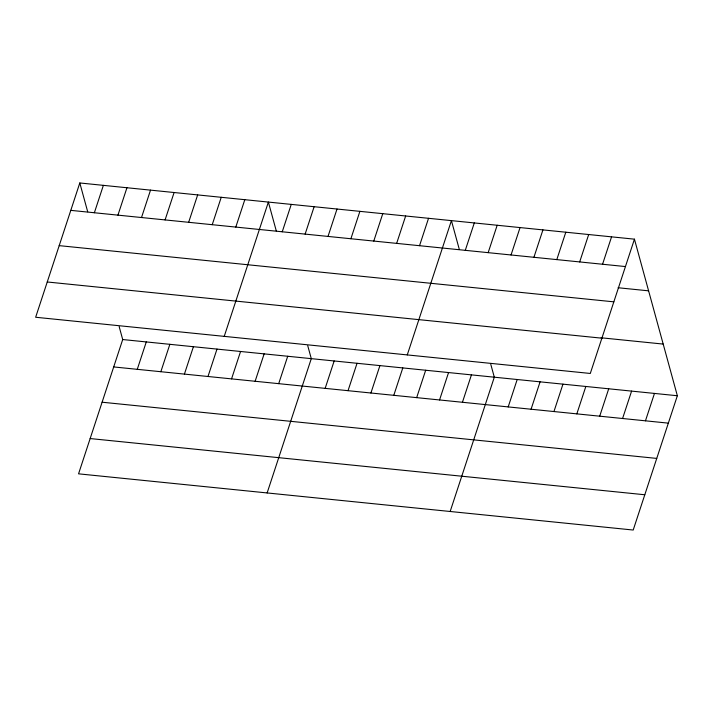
<?xml version="1.0" encoding="UTF-8"?>
<svg xmlns="http://www.w3.org/2000/svg" width="713" height="713" viewBox="0 0 713 713"><rect width="100%" height="100%" fill="white"/><g stroke="black" fill="none" stroke-linecap="round" stroke-linejoin="round"><path stroke-width="1.07" d="M79.803 182.965L35.65 317.258L590.293 373.46L634.445 239.167L79.803 182.965L87.699 211.779M94.366 212.75L103.376 185.353M117.939 215.139L126.95 187.742M141.513 217.527L150.523 190.13M119.169 326.625L122.707 339.54L78.555 473.833L633.197 530.035L677.35 395.742L634.445 239.167M165.086 219.916L174.097 192.519M137.27 369.325L146.281 341.928M188.66 222.304L197.661 194.907M160.844 371.714L169.854 344.317M212.233 224.693L221.235 197.296M184.417 374.102L193.419 346.705M235.798 227.082L244.809 199.685M207.991 376.491L216.993 349.094M224.23 336.367L268.382 202.073L276.279 230.887M231.556 378.879L240.566 351.482M282.25 231.787L291.26 204.39M255.129 381.268L264.14 353.871M305.128 234.105L314.139 206.708M278.703 383.656L287.713 356.259M328.016 236.422L337.017 209.025M267.134 492.941L311.287 358.648L307.749 345.734M350.894 238.739L359.896 211.342M325.155 388.371L334.165 360.965M373.772 241.065L382.774 213.659M348.033 390.688L357.044 363.291M396.651 243.383L405.652 215.986M370.912 393.006L379.922 365.609M419.529 245.7L428.54 218.303M393.79 395.323L402.8 367.926M407.266 354.914L451.418 220.62L459.315 249.434M416.668 397.64L425.679 370.243M465.286 250.334L474.297 222.937M439.556 399.957L448.557 372.56M488.164 252.652L497.175 225.255M462.434 402.275L471.436 374.878M511.043 254.969L520.053 227.572M450.161 511.488L494.314 377.195L490.776 364.281M533.921 257.286L542.932 229.889M508.191 406.918L517.192 379.512M556.8 259.612L565.81 232.206M531.069 409.235L540.08 381.838M579.678 261.929L588.688 234.532M553.948 411.553L562.958 384.155M602.556 264.247L611.567 236.85M576.826 413.87L585.836 386.473M599.704 416.187L608.715 388.79M622.583 418.504L631.593 391.107M645.461 420.822L654.472 393.424M70.792 210.362L625.444 266.564M618.1 287.749L648.607 290.833M59.197 245.637L613.84 301.84M601.095 337.784L663.188 344.076M47.245 281.983L601.897 338.185M122.707 339.54L677.35 395.742M113.697 366.937L668.339 423.139M102.102 402.212L656.744 458.414M90.15 438.557L644.793 494.76"/></g></svg>
